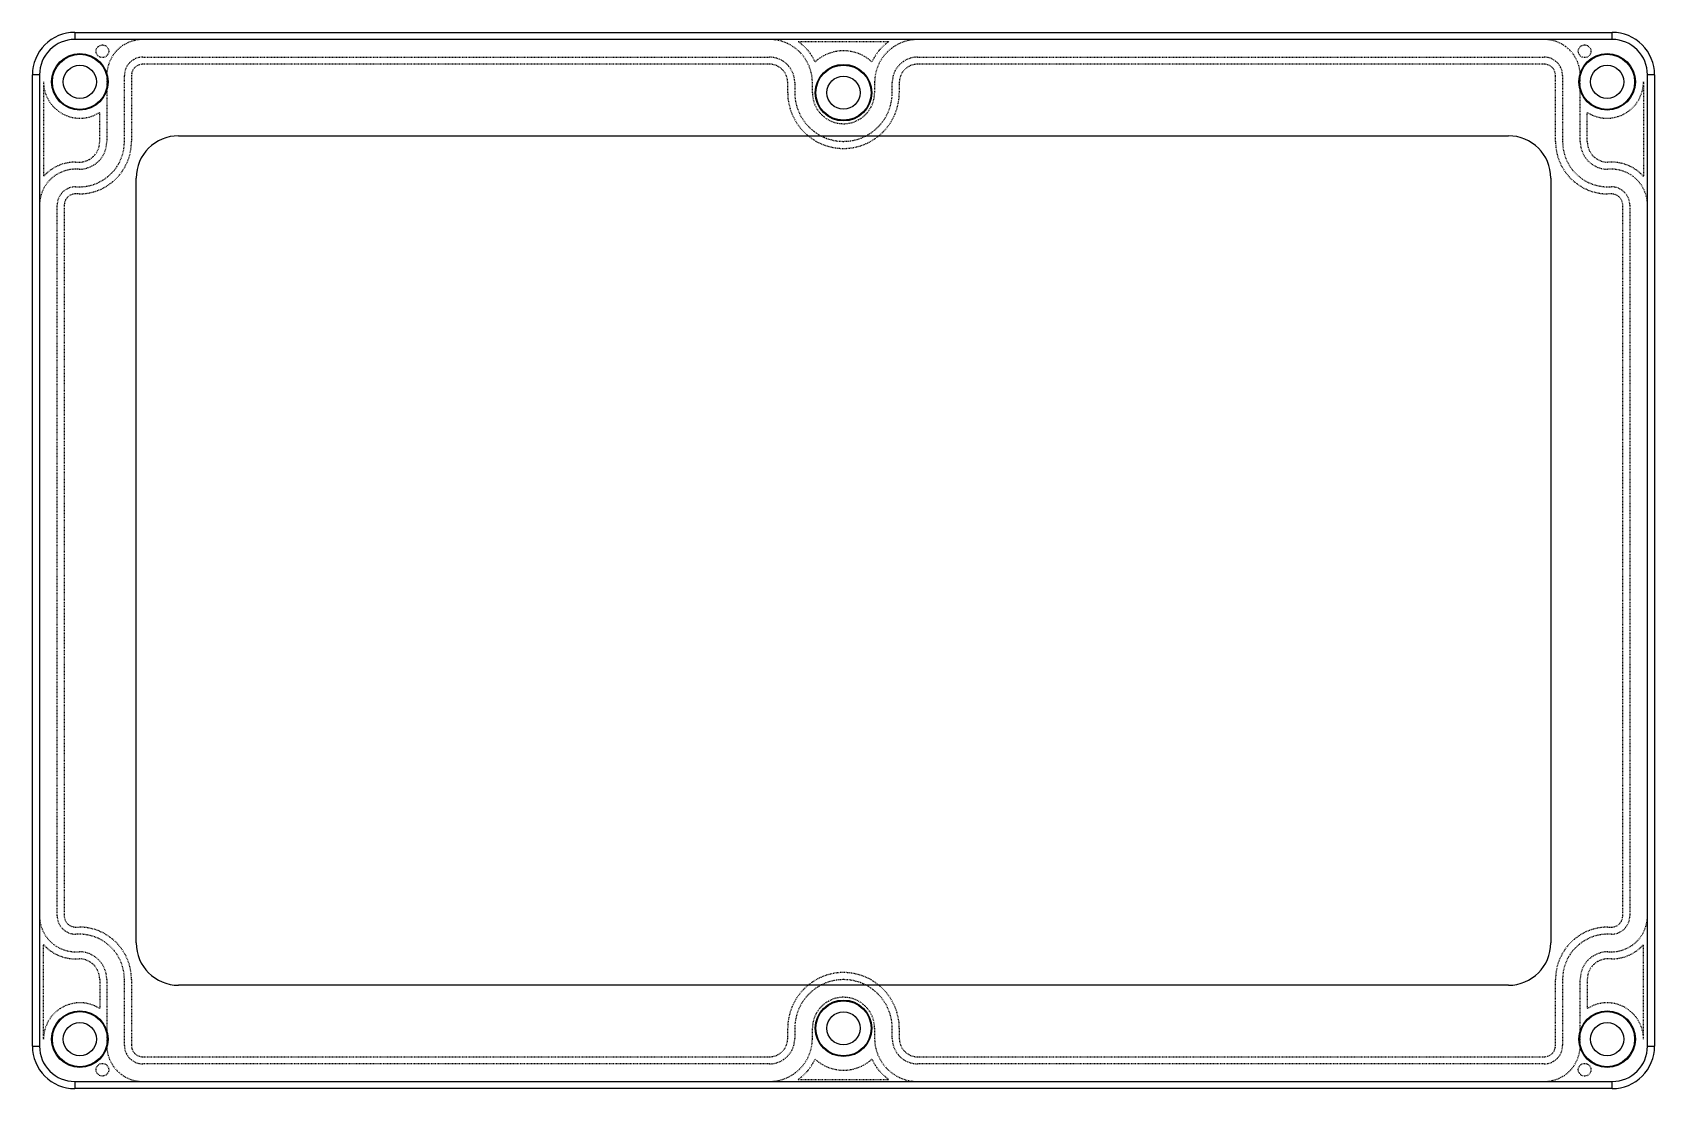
# Model space of a CAD drawing. Header units: millimetres. Extents: x 3202 to 5058, y 576 to 1424.
# Drawn here: x 4774.6 to 5004.3, y 918.1 to 1067.7 of the extents above; entities that cross this region are included whole.
import ezdxf

# ---------------------------------------------------------------- set-up
doc = ezdxf.new("R2010")
doc.units = ezdxf.units.MM
doc.linetypes.add('HIDDEN', pattern=[0.2, 0.1, -0.1])
doc.layers.add('DEFAULT_2', color=8, linetype='HIDDEN')

msp = doc.modelspace()

# ---------------------------------------------------------------- linework, layer by layer
at = {"color": 7, "linetype": 'Continuous'}
for p, q in [((4780.582, 1067.679), (4780.582, 1066.679)), ((4780.582, 1067.679), (4998.258, 1067.679)), ((4998.258, 1066.679), (4780.582, 1066.679)), ((4998.258, 1066.679), (4998.258, 1067.679)), ((4774.584, 924.105), (4774.584, 1061.68)), ((4775.584, 1061.68), (4774.584, 1061.68)), ((4775.584, 1061.68), (4775.584, 924.105)), ((5004.256, 1061.68), (5003.256, 1061.68)), ((5003.256, 924.105), (5003.256, 1061.68)), ((5004.256, 1061.68), (5004.256, 924.105)), ((4795.27, 1053.042), (4983.57, 1053.042)), ((4789.27, 938.742), (4789.27, 1047.042)), ((4989.57, 1047.042), (4989.57, 938.742)), ((4983.57, 932.742), (4795.27, 932.742)), ((4774.584, 924.105), (4775.584, 924.105)), ((5003.256, 924.105), (5004.256, 924.105)), ((4780.582, 919.106), (4780.582, 918.106)), ((4780.582, 919.106), (4998.258, 919.106)), ((4998.258, 918.106), (4998.258, 919.106)), ((4998.258, 918.106), (4780.582, 918.106))]:
    msp.add_line(p, q, dxfattribs=at)
for centre, radius in [((4781.303, 1060.681), 4), ((4781.303, 1060.681), 3.9), ((4997.538, 1060.681), 4), ((4997.538, 1060.681), 3.9), ((4781.303, 1060.681), 2.35), ((4889.42, 1059.148), 4), ((4889.42, 1059.148), 3.9), ((4889.42, 1059.148), 2.35), ((4997.538, 1060.681), 2.35), ((4889.42, 926.637), 4), ((4889.42, 926.637), 3.9), ((4781.303, 925.104), 4), ((4781.303, 925.104), 3.9), ((4889.42, 926.637), 2.35), ((4997.538, 925.104), 4), ((4997.538, 925.104), 3.9), ((4781.303, 925.104), 2.35), ((4997.538, 925.104), 2.35)]:
    msp.add_circle(centre, radius, dxfattribs=at)
for centre, radius, start, end in [((4780.582, 1061.681), 5.998, 89.99435, 180.00569), ((4780.582, 1061.681), 4.998, 89.99193, 180.00811), ((4998.258, 1061.681), 5.998, 359.99435, 90.00569), ((4998.258, 1061.681), 4.998, 359.99193, 90.00811), ((4795.27, 1047.042), 6, 90, 180), ((4983.57, 1047.042), 6, 0, 90), ((4795.27, 938.742), 6, 180, 270), ((4983.57, 938.742), 6, 270, 0), ((4780.582, 924.104), 5.998, 179.99435, 270.00568), ((4780.582, 924.104), 4.998, 179.99189, 270.00816), ((4998.258, 924.104), 5.998, 269.99435, 0.00568), ((4998.258, 924.104), 4.998, 269.99189, 0.00816)]:
    msp.add_arc(centre, radius, start, end, dxfattribs=at)
at = {"layer": 'DEFAULT_2', "color": 8, "linetype": 'HIDDEN'}
for p, q in [((4883.015, 1066.379), (4895.825, 1066.379)), ((4790.208, 1064.179), (4878.92, 1064.179)), ((4899.92, 1064.179), (4988.632, 1064.179)), ((4785.108, 1061.579), (4785.108, 1052.212)), ((4787.608, 1052.212), (4787.608, 1061.579)), ((4788.608, 1061.579), (4788.608, 1052.212)), ((4878.92, 1063.179), (4790.208, 1063.179)), ((4988.632, 1063.179), (4899.92, 1063.179)), ((4990.232, 1052.212), (4990.232, 1061.579)), ((4991.232, 1061.579), (4991.232, 1052.212)), ((4993.732, 1052.212), (4993.732, 1061.579)), ((4776.153, 1060.681), (4776.153, 1047.295)), ((4881.52, 1059.148), (4881.52, 1060.579)), ((4882.52, 1060.579), (4882.52, 1059.148)), ((4885.02, 1059.148), (4885.02, 1060.579)), ((4893.82, 1060.579), (4893.82, 1059.148)), ((4896.32, 1059.148), (4896.32, 1060.579)), ((4897.32, 1060.579), (4897.32, 1059.148)), ((5002.688, 1060.681), (5002.688, 1047.295)), ((4784.108, 1052.212), (4784.108, 1056.362)), ((4994.732, 1052.212), (4994.732, 1056.362)), ((4780.684, 1049.312), (4781.208, 1049.312)), ((4781.208, 1048.312), (4780.684, 1048.312)), ((4998.156, 1049.312), (4997.632, 1049.312)), ((4998.156, 1048.312), (4997.632, 1048.312)), ((4780.684, 1045.812), (4781.208, 1045.812)), ((4997.632, 1045.812), (4998.156, 1045.812)), ((4778.084, 942.573), (4778.084, 1043.212)), ((4779.084, 1043.212), (4779.084, 942.573)), ((4781.208, 1044.812), (4780.684, 1044.812)), ((4998.156, 1044.812), (4997.632, 1044.812)), ((4999.756, 942.573), (4999.756, 1043.212)), ((5000.756, 1043.212), (5000.756, 942.573)), ((4780.684, 940.973), (4781.208, 940.973)), ((4781.208, 939.973), (4780.684, 939.973)), ((4997.632, 940.973), (4998.156, 940.973)), ((4998.156, 939.973), (4997.632, 939.973)), ((4776.153, 925.104), (4776.153, 938.489)), ((4780.684, 937.473), (4781.208, 937.473)), ((4997.632, 937.473), (4998.156, 937.473)), ((5002.688, 925.104), (5002.688, 938.489)), ((4780.684, 936.473), (4781.208, 936.473)), ((4998.156, 936.473), (4997.632, 936.473)), ((4784.108, 933.573), (4784.108, 929.422)), ((4785.108, 933.573), (4785.108, 924.206)), ((4787.608, 924.206), (4787.608, 933.573)), ((4788.608, 933.573), (4788.608, 924.206)), ((4990.232, 924.206), (4990.232, 933.573)), ((4991.232, 933.573), (4991.232, 924.206)), ((4993.732, 924.206), (4993.732, 933.573)), ((4994.732, 933.573), (4994.732, 929.422)), ((4881.52, 925.206), (4881.52, 926.637)), ((4882.52, 926.637), (4882.52, 925.206)), ((4885.02, 925.206), (4885.02, 926.637)), ((4893.82, 926.637), (4893.82, 925.206)), ((4896.32, 925.206), (4896.32, 926.637)), ((4897.32, 926.637), (4897.32, 925.206)), ((4790.208, 922.606), (4878.92, 922.606)), ((4878.92, 921.606), (4790.208, 921.606)), ((4899.92, 922.606), (4988.632, 922.606)), ((4988.632, 921.606), (4899.92, 921.606)), ((4883.015, 919.406), (4895.825, 919.406))]:
    msp.add_line(p, q, dxfattribs=at)
for centre in [(4784.487, 1065.015), (4994.353, 1065.015), (4784.487, 920.769), (4994.353, 920.769)]:
    msp.add_circle(centre, 0.9, dxfattribs=at)
for centre, radius, start, end in [((4790.208, 1061.579), 5.1, 90, 180), ((4878.92, 1060.579), 6.1, 0, 90), ((4878.92, 1060.579), 7.1, 24.29803, 54.77581), ((4899.92, 1060.579), 7.1, 125.22419, 155.70197), ((4899.92, 1060.579), 6.1, 90, 180), ((4988.632, 1061.579), 5.1, 0, 90), ((4790.208, 1061.579), 2.6, 90, 180), ((4878.92, 1060.579), 3.6, 0, 90), ((4889.42, 1059.148), 5.931, 47.21114, 132.78886), ((4899.92, 1060.579), 3.6, 90, 180), ((4988.632, 1061.579), 2.6, 0, 90), ((4790.208, 1061.579), 1.6, 90, 180), ((4878.92, 1060.579), 2.6, 0, 90), ((4899.92, 1060.579), 2.6, 90, 180), ((4988.632, 1061.579), 1.6, 0, 90), ((4781.303, 1060.681), 5.15, 180, 303.01247), ((4889.42, 1059.148), 7.9, 180, 0), ((4889.42, 1059.148), 6.9, 180, 0), ((4889.42, 1059.148), 4.4, 180, 0), ((4997.538, 1060.681), 5.15, 236.98753, 0), ((4781.208, 1052.212), 7.4, 270, 0), ((4781.208, 1052.212), 6.4, 270, 0), ((4781.208, 1052.212), 3.9, 270, 0), ((4781.208, 1052.212), 2.9, 270, 0), ((4997.632, 1052.212), 7.4, 180, 270), ((4997.632, 1052.212), 6.4, 180, 270), ((4997.632, 1052.212), 3.9, 180, 270), ((4997.632, 1052.212), 2.9, 180, 270), ((4780.684, 1043.212), 5.1, 90, 180), ((4780.684, 1043.212), 6.1, 90, 137.97396), ((4998.156, 1043.212), 6.1, 42.02604, 90), ((4998.156, 1043.212), 5.1, 0, 90), ((4780.684, 1043.212), 2.6, 90, 180), ((4998.156, 1043.212), 2.6, 0, 90), ((4780.684, 1043.212), 1.6, 90, 180), ((4998.156, 1043.212), 1.6, 0, 90), ((4780.684, 942.573), 5.1, 180, 270), ((4780.684, 942.573), 2.6, 180, 270), ((4780.684, 942.573), 1.6, 180, 270), ((4998.156, 942.573), 5.1, 270, 0), ((4998.156, 942.573), 2.6, 270, 0), ((4998.156, 942.573), 1.6, 270, 0), ((4781.208, 933.573), 7.4, 0, 90), ((4781.208, 933.573), 6.4, 0, 90), ((4997.632, 933.573), 7.4, 90, 180), ((4997.632, 933.573), 6.4, 90, 180), ((4780.684, 942.573), 6.1, 222.02604, 270), ((4781.208, 933.573), 3.9, 0, 90), ((4997.632, 933.573), 3.9, 90, 180), ((4998.156, 942.573), 6.1, 270, 317.97396), ((4781.208, 933.573), 2.9, 0, 90), ((4997.632, 933.573), 2.9, 90, 180), ((4889.42, 926.637), 7.9, 0, 180), ((4889.42, 926.637), 6.9, 0, 180), ((4781.303, 925.104), 5.15, 56.98753, 180), ((4889.42, 926.637), 4.4, 0, 180), ((4997.538, 925.104), 5.15, 0, 123.01247), ((4790.208, 924.206), 5.1, 180, 270), ((4790.208, 924.206), 2.6, 180, 270), ((4790.208, 924.206), 1.6, 180, 270), ((4878.92, 925.206), 6.1, 270, 0), ((4878.92, 925.206), 3.6, 270, 0), ((4878.92, 925.206), 2.6, 270, 0), ((4899.92, 925.206), 6.1, 180, 270), ((4899.92, 925.206), 3.6, 180, 270), ((4899.92, 925.206), 2.6, 180, 270), ((4988.632, 924.206), 5.1, 270, 0), ((4988.632, 924.206), 2.6, 270, 0), ((4988.632, 924.206), 1.6, 270, 0), ((4878.92, 925.206), 7.1, 305.22419, 335.70197), ((4889.42, 926.637), 5.931, 227.21114, 312.78886), ((4899.92, 925.206), 7.1, 204.29803, 234.77581)]:
    msp.add_arc(centre, radius, start, end, dxfattribs=at)

doc.saveas('drawing.dxf')
